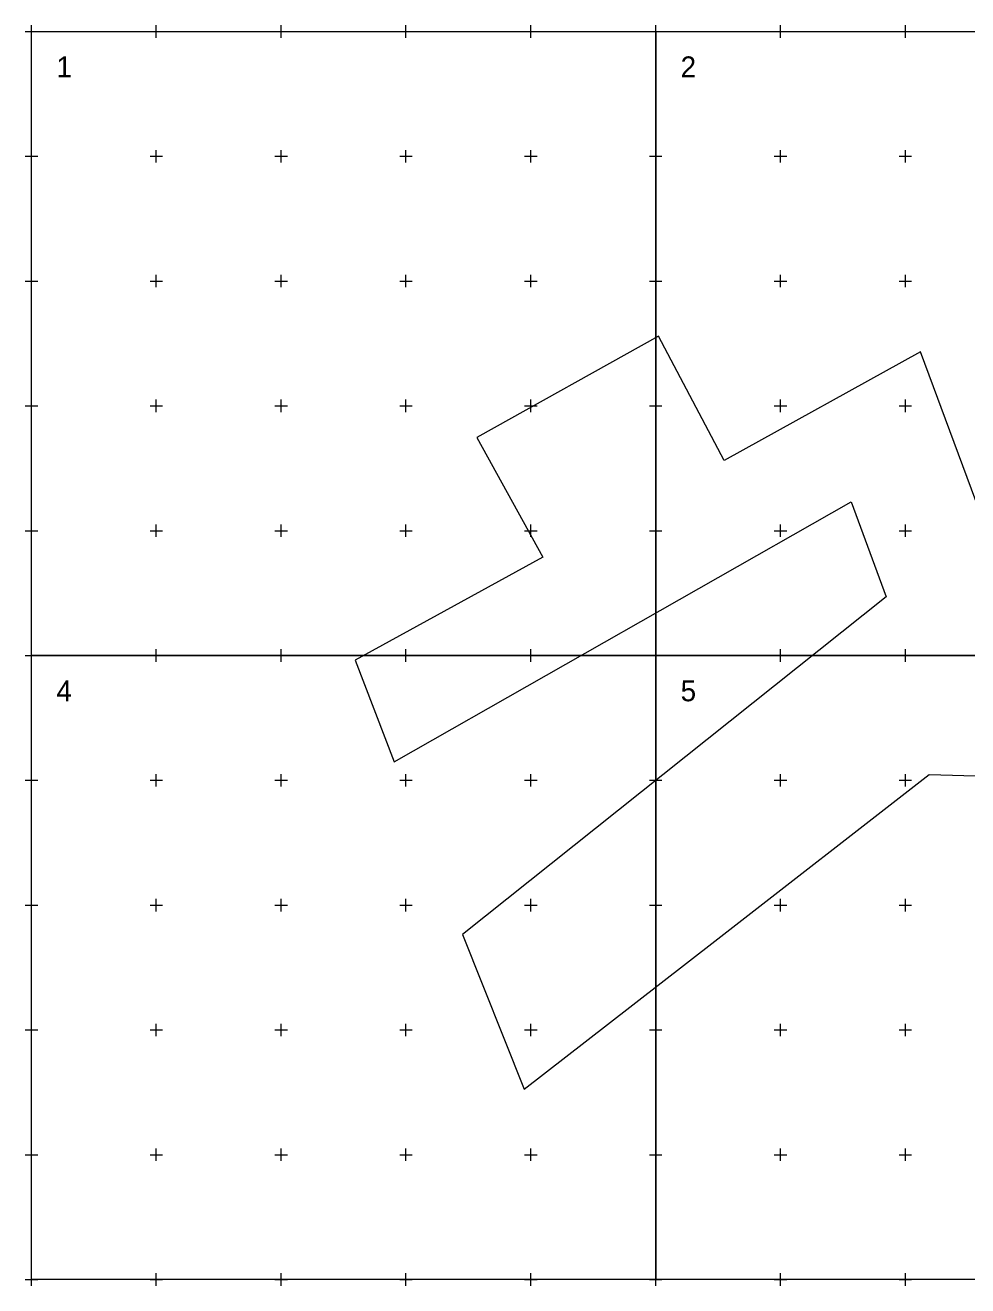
# Model space of a CAD drawing. Header units: metres. Extents: x 247 to 1002, y 13998 to 14502.
# Drawn here: x 247 to 625, y 13998 to 14502 of the extents above; entities that cross this region are included whole.
import ezdxf
from ezdxf.enums import TextEntityAlignment as Align

# ---------------------------------------------------------------- set-up
doc = ezdxf.new("R2010")
doc.units = ezdxf.units.M
doc.header["$MEASUREMENT"] = 0
for name, color, linetype, lineweight in [('Граница заказа', 7, 'Continuous', 25), ('Координатные кресты', 7, 'Continuous', 25), ('Подписи рамок', 7, 'Continuous', 25), ('Рамки', 7, 'Continuous', 25)]:
    doc.layers.add(name, color=color, linetype=linetype, lineweight=lineweight)
doc.styles.add('Style-RUSSIAN_1251 I 0.00000', font='RUSSIAN_1251.shx')

# ---------------------------------------------------------------- blocks, each defined once
blk = doc.blocks.new('KREST')
at = {"layer": 'Координатные кресты', "color": 251, "linetype": 'Continuous', "lineweight": 9}
for p, q in [((-2.5, 0), (2.5, 0)), ((0, -2.5), (0, 2.5))]:
    blk.add_line(p, q, dxfattribs=at)
blk = doc.blocks.new('KREST_1')
at = {"layer": 'Координатные кресты', "color": 251, "linetype": 'Continuous', "lineweight": 9}
for p, q in [((-2.5, 0), (2.5, 0)), ((0, -2.5), (0, 2.5))]:
    blk.add_line(p, q, dxfattribs=at)
blk = doc.blocks.new('KREST_2')
at = {"layer": 'Координатные кресты', "color": 251, "linetype": 'Continuous', "lineweight": 9}
for p, q in [((-2.5, 0), (2.5, 0)), ((0, -2.5), (0, 2.5))]:
    blk.add_line(p, q, dxfattribs=at)
blk = doc.blocks.new('KREST_3')
at = {"layer": 'Координатные кресты', "color": 251, "linetype": 'Continuous', "lineweight": 9}
for p, q in [((-2.5, 0), (2.5, 0)), ((0, -2.5), (0, 2.5))]:
    blk.add_line(p, q, dxfattribs=at)
blk = doc.blocks.new('KREST_4')
at = {"layer": 'Координатные кресты', "color": 251, "linetype": 'Continuous', "lineweight": 9}
for p, q in [((-2.5, 0), (2.5, 0)), ((0, -2.5), (0, 2.5))]:
    blk.add_line(p, q, dxfattribs=at)
blk = doc.blocks.new('KREST_5')
at = {"layer": 'Координатные кресты', "color": 251, "linetype": 'Continuous', "lineweight": 9}
for p, q in [((-2.5, 0), (2.5, 0)), ((0, -2.5), (0, 2.5))]:
    blk.add_line(p, q, dxfattribs=at)
blk = doc.blocks.new('KREST_6')
at = {"layer": 'Координатные кресты', "color": 251, "linetype": 'Continuous', "lineweight": 9}
for p, q in [((-2.5, 0), (2.5, 0)), ((0, -2.5), (0, 2.5))]:
    blk.add_line(p, q, dxfattribs=at)
blk = doc.blocks.new('KREST_7')
at = {"layer": 'Координатные кресты', "color": 251, "linetype": 'Continuous', "lineweight": 9}
for p, q in [((-2.5, 0), (2.5, 0)), ((0, -2.5), (0, 2.5))]:
    blk.add_line(p, q, dxfattribs=at)
blk = doc.blocks.new('KREST_8')
at = {"layer": 'Координатные кресты', "color": 251, "linetype": 'Continuous', "lineweight": 9}
for p, q in [((-2.5, 0), (2.5, 0)), ((0, -2.5), (0, 2.5))]:
    blk.add_line(p, q, dxfattribs=at)
blk = doc.blocks.new('KREST_9')
at = {"layer": 'Координатные кресты', "color": 251, "linetype": 'Continuous', "lineweight": 9}
for p, q in [((-2.5, 0), (2.5, 0)), ((0, -2.5), (0, 2.5))]:
    blk.add_line(p, q, dxfattribs=at)
blk = doc.blocks.new('KREST_10')
at = {"layer": 'Координатные кресты', "color": 251, "linetype": 'Continuous', "lineweight": 9}
for p, q in [((-2.5, 0), (2.5, 0)), ((0, -2.5), (0, 2.5))]:
    blk.add_line(p, q, dxfattribs=at)
blk = doc.blocks.new('KREST_11')
at = {"layer": 'Координатные кресты', "color": 251, "linetype": 'Continuous', "lineweight": 9}
for p, q in [((-2.5, 0), (2.5, 0)), ((0, -2.5), (0, 2.5))]:
    blk.add_line(p, q, dxfattribs=at)
blk = doc.blocks.new('KREST_12')
at = {"layer": 'Координатные кресты', "color": 251, "linetype": 'Continuous', "lineweight": 9}
for p, q in [((-2.5, 0), (2.5, 0)), ((0, -2.5), (0, 2.5))]:
    blk.add_line(p, q, dxfattribs=at)
blk = doc.blocks.new('KREST_13')
at = {"layer": 'Координатные кресты', "color": 251, "linetype": 'Continuous', "lineweight": 9}
for p, q in [((-2.5, 0), (2.5, 0)), ((0, -2.5), (0, 2.5))]:
    blk.add_line(p, q, dxfattribs=at)
blk = doc.blocks.new('KREST_14')
at = {"layer": 'Координатные кресты', "color": 251, "linetype": 'Continuous', "lineweight": 9}
for p, q in [((-2.5, 0), (2.5, 0)), ((0, -2.5), (0, 2.5))]:
    blk.add_line(p, q, dxfattribs=at)
blk = doc.blocks.new('KREST_15')
at = {"layer": 'Координатные кресты', "color": 251, "linetype": 'Continuous', "lineweight": 9}
for p, q in [((-2.5, 0), (2.5, 0)), ((0, -2.5), (0, 2.5))]:
    blk.add_line(p, q, dxfattribs=at)
blk = doc.blocks.new('KREST_16')
at = {"layer": 'Координатные кресты', "color": 251, "linetype": 'Continuous', "lineweight": 9}
for p, q in [((-2.5, 0), (2.5, 0)), ((0, -2.5), (0, 2.5))]:
    blk.add_line(p, q, dxfattribs=at)
blk = doc.blocks.new('KREST_17')
at = {"layer": 'Координатные кресты', "color": 251, "linetype": 'Continuous', "lineweight": 9}
for p, q in [((-2.5, 0), (2.5, 0)), ((0, -2.5), (0, 2.5))]:
    blk.add_line(p, q, dxfattribs=at)
blk = doc.blocks.new('KREST_18')
at = {"layer": 'Координатные кресты', "color": 251, "linetype": 'Continuous', "lineweight": 9}
for p, q in [((-2.5, 0), (2.5, 0)), ((0, -2.5), (0, 2.5))]:
    blk.add_line(p, q, dxfattribs=at)
blk = doc.blocks.new('KREST_19')
at = {"layer": 'Координатные кресты', "color": 251, "linetype": 'Continuous', "lineweight": 9}
for p, q in [((-2.5, 0), (2.5, 0)), ((0, -2.5), (0, 2.5))]:
    blk.add_line(p, q, dxfattribs=at)
blk = doc.blocks.new('KREST_20')
at = {"layer": 'Координатные кресты', "color": 251, "linetype": 'Continuous', "lineweight": 9}
for p, q in [((-2.5, 0), (2.5, 0)), ((0, -2.5), (0, 2.5))]:
    blk.add_line(p, q, dxfattribs=at)
blk = doc.blocks.new('KREST_21')
at = {"layer": 'Координатные кресты', "color": 251, "linetype": 'Continuous', "lineweight": 9}
for p, q in [((-2.5, 0), (2.5, 0)), ((0, -2.5), (0, 2.5))]:
    blk.add_line(p, q, dxfattribs=at)
blk = doc.blocks.new('KREST_22')
at = {"layer": 'Координатные кресты', "color": 251, "linetype": 'Continuous', "lineweight": 9}
for p, q in [((-2.5, 0), (2.5, 0)), ((0, -2.5), (0, 2.5))]:
    blk.add_line(p, q, dxfattribs=at)
blk = doc.blocks.new('KREST_23')
at = {"layer": 'Координатные кресты', "color": 251, "linetype": 'Continuous', "lineweight": 9}
for p, q in [((-2.5, 0), (2.5, 0)), ((0, -2.5), (0, 2.5))]:
    blk.add_line(p, q, dxfattribs=at)
blk = doc.blocks.new('KREST_24')
at = {"layer": 'Координатные кресты', "color": 251, "linetype": 'Continuous', "lineweight": 9}
for p, q in [((-2.5, 0), (2.5, 0)), ((0, -2.5), (0, 2.5))]:
    blk.add_line(p, q, dxfattribs=at)
blk = doc.blocks.new('KREST_25')
at = {"layer": 'Координатные кресты', "color": 251, "linetype": 'Continuous', "lineweight": 9}
for p, q in [((-2.5, 0), (2.5, 0)), ((0, -2.5), (0, 2.5))]:
    blk.add_line(p, q, dxfattribs=at)
blk = doc.blocks.new('KREST_26')
at = {"layer": 'Координатные кресты', "color": 251, "linetype": 'Continuous', "lineweight": 9}
for p, q in [((-2.5, 0), (2.5, 0)), ((0, -2.5), (0, 2.5))]:
    blk.add_line(p, q, dxfattribs=at)
blk = doc.blocks.new('KREST_27')
at = {"layer": 'Координатные кресты', "color": 251, "linetype": 'Continuous', "lineweight": 9}
for p, q in [((-2.5, 0), (2.5, 0)), ((0, -2.5), (0, 2.5))]:
    blk.add_line(p, q, dxfattribs=at)
blk = doc.blocks.new('KREST_28')
at = {"layer": 'Координатные кресты', "color": 251, "linetype": 'Continuous', "lineweight": 9}
for p, q in [((-2.5, 0), (2.5, 0)), ((0, -2.5), (0, 2.5))]:
    blk.add_line(p, q, dxfattribs=at)
blk = doc.blocks.new('KREST_29')
at = {"layer": 'Координатные кресты', "color": 251, "linetype": 'Continuous', "lineweight": 9}
for p, q in [((-2.5, 0), (2.5, 0)), ((0, -2.5), (0, 2.5))]:
    blk.add_line(p, q, dxfattribs=at)
blk = doc.blocks.new('KREST_30')
at = {"layer": 'Координатные кресты', "color": 251, "linetype": 'Continuous', "lineweight": 9}
for p, q in [((-2.5, 0), (2.5, 0)), ((0, -2.5), (0, 2.5))]:
    blk.add_line(p, q, dxfattribs=at)
blk = doc.blocks.new('KREST_31')
at = {"layer": 'Координатные кресты', "color": 251, "linetype": 'Continuous', "lineweight": 9}
for p, q in [((-2.5, 0), (2.5, 0)), ((0, -2.5), (0, 2.5))]:
    blk.add_line(p, q, dxfattribs=at)
blk = doc.blocks.new('KREST_32')
at = {"layer": 'Координатные кресты', "color": 251, "linetype": 'Continuous', "lineweight": 9}
for p, q in [((-2.5, 0), (2.5, 0)), ((0, -2.5), (0, 2.5))]:
    blk.add_line(p, q, dxfattribs=at)
blk = doc.blocks.new('KREST_33')
at = {"layer": 'Координатные кресты', "color": 251, "linetype": 'Continuous', "lineweight": 9}
for p, q in [((-2.5, 0), (2.5, 0)), ((0, -2.5), (0, 2.5))]:
    blk.add_line(p, q, dxfattribs=at)
blk = doc.blocks.new('KREST_34')
at = {"layer": 'Координатные кресты', "color": 251, "linetype": 'Continuous', "lineweight": 9}
for p, q in [((-2.5, 0), (2.5, 0)), ((0, -2.5), (0, 2.5))]:
    blk.add_line(p, q, dxfattribs=at)
blk = doc.blocks.new('KREST_35')
at = {"layer": 'Координатные кресты', "color": 251, "linetype": 'Continuous', "lineweight": 9}
for p, q in [((-2.5, 0), (2.5, 0)), ((0, -2.5), (0, 2.5))]:
    blk.add_line(p, q, dxfattribs=at)
blk = doc.blocks.new('KREST_36')
at = {"layer": 'Координатные кресты', "color": 251, "linetype": 'Continuous', "lineweight": 9}
for p, q in [((-2.5, 0), (2.5, 0)), ((0, -2.5), (0, 2.5))]:
    blk.add_line(p, q, dxfattribs=at)
blk = doc.blocks.new('KREST_37')
at = {"layer": 'Координатные кресты', "color": 251, "linetype": 'Continuous', "lineweight": 9}
for p, q in [((-2.5, 0), (2.5, 0)), ((0, -2.5), (0, 2.5))]:
    blk.add_line(p, q, dxfattribs=at)
blk = doc.blocks.new('KREST_38')
at = {"layer": 'Координатные кресты', "color": 251, "linetype": 'Continuous', "lineweight": 9}
for p, q in [((-2.5, 0), (2.5, 0)), ((0, -2.5), (0, 2.5))]:
    blk.add_line(p, q, dxfattribs=at)
blk = doc.blocks.new('KREST_39')
at = {"layer": 'Координатные кресты', "color": 251, "linetype": 'Continuous', "lineweight": 9}
for p, q in [((-2.5, 0), (2.5, 0)), ((0, -2.5), (0, 2.5))]:
    blk.add_line(p, q, dxfattribs=at)
blk = doc.blocks.new('KREST_40')
at = {"layer": 'Координатные кресты', "color": 251, "linetype": 'Continuous', "lineweight": 9}
for p, q in [((-2.5, 0), (2.5, 0)), ((0, -2.5), (0, 2.5))]:
    blk.add_line(p, q, dxfattribs=at)
blk = doc.blocks.new('KREST_41')
at = {"layer": 'Координатные кресты', "color": 251, "linetype": 'Continuous', "lineweight": 9}
for p, q in [((-2.5, 0), (2.5, 0)), ((0, -2.5), (0, 2.5))]:
    blk.add_line(p, q, dxfattribs=at)
blk = doc.blocks.new('KREST_42')
at = {"layer": 'Координатные кресты', "color": 251, "linetype": 'Continuous', "lineweight": 9}
for p, q in [((-2.5, 0), (2.5, 0)), ((0, -2.5), (0, 2.5))]:
    blk.add_line(p, q, dxfattribs=at)
blk = doc.blocks.new('KREST_43')
at = {"layer": 'Координатные кресты', "color": 251, "linetype": 'Continuous', "lineweight": 9}
for p, q in [((-2.5, 0), (2.5, 0)), ((0, -2.5), (0, 2.5))]:
    blk.add_line(p, q, dxfattribs=at)
blk = doc.blocks.new('KREST_44')
at = {"layer": 'Координатные кресты', "color": 251, "linetype": 'Continuous', "lineweight": 9}
for p, q in [((-2.5, 0), (2.5, 0)), ((0, -2.5), (0, 2.5))]:
    blk.add_line(p, q, dxfattribs=at)
blk = doc.blocks.new('KREST_45')
at = {"layer": 'Координатные кресты', "color": 251, "linetype": 'Continuous', "lineweight": 9}
for p, q in [((-2.5, 0), (2.5, 0)), ((0, -2.5), (0, 2.5))]:
    blk.add_line(p, q, dxfattribs=at)
blk = doc.blocks.new('KREST_46')
at = {"layer": 'Координатные кресты', "color": 251, "linetype": 'Continuous', "lineweight": 9}
for p, q in [((-2.5, 0), (2.5, 0)), ((0, -2.5), (0, 2.5))]:
    blk.add_line(p, q, dxfattribs=at)
blk = doc.blocks.new('KREST_47')
at = {"layer": 'Координатные кресты', "color": 251, "linetype": 'Continuous', "lineweight": 9}
for p, q in [((-2.5, 0), (2.5, 0)), ((0, -2.5), (0, 2.5))]:
    blk.add_line(p, q, dxfattribs=at)
blk = doc.blocks.new('KREST_96')
at = {"layer": 'Координатные кресты', "color": 251, "linetype": 'Continuous', "lineweight": 9}
for p, q in [((-2.5, 0), (2.5, 0)), ((0, -2.5), (0, 2.5))]:
    blk.add_line(p, q, dxfattribs=at)
blk = doc.blocks.new('KREST_97')
at = {"layer": 'Координатные кресты', "color": 251, "linetype": 'Continuous', "lineweight": 9}
for p, q in [((-2.5, 0), (2.5, 0)), ((0, -2.5), (0, 2.5))]:
    blk.add_line(p, q, dxfattribs=at)
blk = doc.blocks.new('KREST_98')
at = {"layer": 'Координатные кресты', "color": 251, "linetype": 'Continuous', "lineweight": 9}
for p, q in [((-2.5, 0), (2.5, 0)), ((0, -2.5), (0, 2.5))]:
    blk.add_line(p, q, dxfattribs=at)
blk = doc.blocks.new('KREST_99')
at = {"layer": 'Координатные кресты', "color": 251, "linetype": 'Continuous', "lineweight": 9}
for p, q in [((-2.5, 0), (2.5, 0)), ((0, -2.5), (0, 2.5))]:
    blk.add_line(p, q, dxfattribs=at)
blk = doc.blocks.new('KREST_100')
at = {"layer": 'Координатные кресты', "color": 251, "linetype": 'Continuous', "lineweight": 9}
for p, q in [((-2.5, 0), (2.5, 0)), ((0, -2.5), (0, 2.5))]:
    blk.add_line(p, q, dxfattribs=at)
blk = doc.blocks.new('KREST_101')
at = {"layer": 'Координатные кресты', "color": 251, "linetype": 'Continuous', "lineweight": 9}
for p, q in [((-2.5, 0), (2.5, 0)), ((0, -2.5), (0, 2.5))]:
    blk.add_line(p, q, dxfattribs=at)
blk = doc.blocks.new('KREST_102')
at = {"layer": 'Координатные кресты', "color": 251, "linetype": 'Continuous', "lineweight": 9}
for p, q in [((-2.5, 0), (2.5, 0)), ((0, -2.5), (0, 2.5))]:
    blk.add_line(p, q, dxfattribs=at)
blk = doc.blocks.new('KREST_103')
at = {"layer": 'Координатные кресты', "color": 251, "linetype": 'Continuous', "lineweight": 9}
for p, q in [((-2.5, 0), (2.5, 0)), ((0, -2.5), (0, 2.5))]:
    blk.add_line(p, q, dxfattribs=at)
blk = doc.blocks.new('KREST_104')
at = {"layer": 'Координатные кресты', "color": 251, "linetype": 'Continuous', "lineweight": 9}
for p, q in [((-2.5, 0), (2.5, 0)), ((0, -2.5), (0, 2.5))]:
    blk.add_line(p, q, dxfattribs=at)
blk = doc.blocks.new('KREST_105')
at = {"layer": 'Координатные кресты', "color": 251, "linetype": 'Continuous', "lineweight": 9}
for p, q in [((-2.5, 0), (2.5, 0)), ((0, -2.5), (0, 2.5))]:
    blk.add_line(p, q, dxfattribs=at)
blk = doc.blocks.new('KREST_106')
at = {"layer": 'Координатные кресты', "color": 251, "linetype": 'Continuous', "lineweight": 9}
for p, q in [((-2.5, 0), (2.5, 0)), ((0, -2.5), (0, 2.5))]:
    blk.add_line(p, q, dxfattribs=at)
blk = doc.blocks.new('KREST_107')
at = {"layer": 'Координатные кресты', "color": 251, "linetype": 'Continuous', "lineweight": 9}
for p, q in [((-2.5, 0), (2.5, 0)), ((0, -2.5), (0, 2.5))]:
    blk.add_line(p, q, dxfattribs=at)
blk = doc.blocks.new('KREST_108')
at = {"layer": 'Координатные кресты', "color": 251, "linetype": 'Continuous', "lineweight": 9}
for p, q in [((-2.5, 0), (2.5, 0)), ((0, -2.5), (0, 2.5))]:
    blk.add_line(p, q, dxfattribs=at)
blk = doc.blocks.new('KREST_109')
at = {"layer": 'Координатные кресты', "color": 251, "linetype": 'Continuous', "lineweight": 9}
for p, q in [((-2.5, 0), (2.5, 0)), ((0, -2.5), (0, 2.5))]:
    blk.add_line(p, q, dxfattribs=at)
blk = doc.blocks.new('KREST_110')
at = {"layer": 'Координатные кресты', "color": 251, "linetype": 'Continuous', "lineweight": 9}
for p, q in [((-2.5, 0), (2.5, 0)), ((0, -2.5), (0, 2.5))]:
    blk.add_line(p, q, dxfattribs=at)
blk = doc.blocks.new('KREST_111')
at = {"layer": 'Координатные кресты', "color": 251, "linetype": 'Continuous', "lineweight": 9}
for p, q in [((-2.5, 0), (2.5, 0)), ((0, -2.5), (0, 2.5))]:
    blk.add_line(p, q, dxfattribs=at)
blk = doc.blocks.new('KREST_112')
at = {"layer": 'Координатные кресты', "color": 251, "linetype": 'Continuous', "lineweight": 9}
for p, q in [((-2.5, 0), (2.5, 0)), ((0, -2.5), (0, 2.5))]:
    blk.add_line(p, q, dxfattribs=at)
blk = doc.blocks.new('KREST_113')
at = {"layer": 'Координатные кресты', "color": 251, "linetype": 'Continuous', "lineweight": 9}
for p, q in [((-2.5, 0), (2.5, 0)), ((0, -2.5), (0, 2.5))]:
    blk.add_line(p, q, dxfattribs=at)
blk = doc.blocks.new('KREST_114')
at = {"layer": 'Координатные кресты', "color": 251, "linetype": 'Continuous', "lineweight": 9}
for p, q in [((-2.5, 0), (2.5, 0)), ((0, -2.5), (0, 2.5))]:
    blk.add_line(p, q, dxfattribs=at)
blk = doc.blocks.new('KREST_115')
at = {"layer": 'Координатные кресты', "color": 251, "linetype": 'Continuous', "lineweight": 9}
for p, q in [((-2.5, 0), (2.5, 0)), ((0, -2.5), (0, 2.5))]:
    blk.add_line(p, q, dxfattribs=at)
blk = doc.blocks.new('KREST_116')
at = {"layer": 'Координатные кресты', "color": 251, "linetype": 'Continuous', "lineweight": 9}
for p, q in [((-2.5, 0), (2.5, 0)), ((0, -2.5), (0, 2.5))]:
    blk.add_line(p, q, dxfattribs=at)
blk = doc.blocks.new('KREST_117')
at = {"layer": 'Координатные кресты', "color": 251, "linetype": 'Continuous', "lineweight": 9}
for p, q in [((-2.5, 0), (2.5, 0)), ((0, -2.5), (0, 2.5))]:
    blk.add_line(p, q, dxfattribs=at)
blk = doc.blocks.new('KREST_118')
at = {"layer": 'Координатные кресты', "color": 251, "linetype": 'Continuous', "lineweight": 9}
for p, q in [((-2.5, 0), (2.5, 0)), ((0, -2.5), (0, 2.5))]:
    blk.add_line(p, q, dxfattribs=at)
blk = doc.blocks.new('KREST_119')
at = {"layer": 'Координатные кресты', "color": 251, "linetype": 'Continuous', "lineweight": 9}
for p, q in [((-2.5, 0), (2.5, 0)), ((0, -2.5), (0, 2.5))]:
    blk.add_line(p, q, dxfattribs=at)
blk = doc.blocks.new('KREST_120')
at = {"layer": 'Координатные кресты', "color": 251, "linetype": 'Continuous', "lineweight": 9}
for p, q in [((-2.5, 0), (2.5, 0)), ((0, -2.5), (0, 2.5))]:
    blk.add_line(p, q, dxfattribs=at)
blk = doc.blocks.new('KREST_121')
at = {"layer": 'Координатные кресты', "color": 251, "linetype": 'Continuous', "lineweight": 9}
for p, q in [((-2.5, 0), (2.5, 0)), ((0, -2.5), (0, 2.5))]:
    blk.add_line(p, q, dxfattribs=at)
blk = doc.blocks.new('KREST_122')
at = {"layer": 'Координатные кресты', "color": 251, "linetype": 'Continuous', "lineweight": 9}
for p, q in [((-2.5, 0), (2.5, 0)), ((0, -2.5), (0, 2.5))]:
    blk.add_line(p, q, dxfattribs=at)
blk = doc.blocks.new('KREST_123')
at = {"layer": 'Координатные кресты', "color": 251, "linetype": 'Continuous', "lineweight": 9}
for p, q in [((-2.5, 0), (2.5, 0)), ((0, -2.5), (0, 2.5))]:
    blk.add_line(p, q, dxfattribs=at)
blk = doc.blocks.new('KREST_124')
at = {"layer": 'Координатные кресты', "color": 251, "linetype": 'Continuous', "lineweight": 9}
for p, q in [((-2.5, 0), (2.5, 0)), ((0, -2.5), (0, 2.5))]:
    blk.add_line(p, q, dxfattribs=at)
blk = doc.blocks.new('KREST_125')
at = {"layer": 'Координатные кресты', "color": 251, "linetype": 'Continuous', "lineweight": 9}
for p, q in [((-2.5, 0), (2.5, 0)), ((0, -2.5), (0, 2.5))]:
    blk.add_line(p, q, dxfattribs=at)
blk = doc.blocks.new('KREST_126')
at = {"layer": 'Координатные кресты', "color": 251, "linetype": 'Continuous', "lineweight": 9}
for p, q in [((-2.5, 0), (2.5, 0)), ((0, -2.5), (0, 2.5))]:
    blk.add_line(p, q, dxfattribs=at)
blk = doc.blocks.new('KREST_127')
at = {"layer": 'Координатные кресты', "color": 251, "linetype": 'Continuous', "lineweight": 9}
for p, q in [((-2.5, 0), (2.5, 0)), ((0, -2.5), (0, 2.5))]:
    blk.add_line(p, q, dxfattribs=at)
blk = doc.blocks.new('KREST_128')
at = {"layer": 'Координатные кресты', "color": 251, "linetype": 'Continuous', "lineweight": 9}
for p, q in [((-2.5, 0), (2.5, 0)), ((0, -2.5), (0, 2.5))]:
    blk.add_line(p, q, dxfattribs=at)
blk = doc.blocks.new('KREST_129')
at = {"layer": 'Координатные кресты', "color": 251, "linetype": 'Continuous', "lineweight": 9}
for p, q in [((-2.5, 0), (2.5, 0)), ((0, -2.5), (0, 2.5))]:
    blk.add_line(p, q, dxfattribs=at)
blk = doc.blocks.new('KREST_130')
at = {"layer": 'Координатные кресты', "color": 251, "linetype": 'Continuous', "lineweight": 9}
for p, q in [((-2.5, 0), (2.5, 0)), ((0, -2.5), (0, 2.5))]:
    blk.add_line(p, q, dxfattribs=at)
blk = doc.blocks.new('KREST_131')
at = {"layer": 'Координатные кресты', "color": 251, "linetype": 'Continuous', "lineweight": 9}
for p, q in [((-2.5, 0), (2.5, 0)), ((0, -2.5), (0, 2.5))]:
    blk.add_line(p, q, dxfattribs=at)
blk = doc.blocks.new('KREST_132')
at = {"layer": 'Координатные кресты', "color": 251, "linetype": 'Continuous', "lineweight": 9}
for p, q in [((-2.5, 0), (2.5, 0)), ((0, -2.5), (0, 2.5))]:
    blk.add_line(p, q, dxfattribs=at)
blk = doc.blocks.new('KREST_133')
at = {"layer": 'Координатные кресты', "color": 251, "linetype": 'Continuous', "lineweight": 9}
for p, q in [((-2.5, 0), (2.5, 0)), ((0, -2.5), (0, 2.5))]:
    blk.add_line(p, q, dxfattribs=at)
blk = doc.blocks.new('KREST_134')
at = {"layer": 'Координатные кресты', "color": 251, "linetype": 'Continuous', "lineweight": 9}
for p, q in [((-2.5, 0), (2.5, 0)), ((0, -2.5), (0, 2.5))]:
    blk.add_line(p, q, dxfattribs=at)
blk = doc.blocks.new('KREST_135')
at = {"layer": 'Координатные кресты', "color": 251, "linetype": 'Continuous', "lineweight": 9}
for p, q in [((-2.5, 0), (2.5, 0)), ((0, -2.5), (0, 2.5))]:
    blk.add_line(p, q, dxfattribs=at)

msp = doc.modelspace()

# ---------------------------------------------------------------- linework, layer by layer
at = {"layer": 'Граница заказа', "color": 251, "linetype": 'Continuous', "lineweight": 9, "flags": 128}
msp.add_lwpolyline([(852.308, 14406.766), (824.452, 14441.182), (785.155, 14411.462), (634.709, 14294.349), (606.046, 14371.66), (527.412, 14328.179), (501.156, 14377.897), (428.418, 14337.398), (454.776, 14289.329), (379.663, 14248.143), (395.242, 14207.374), (578.29, 14311.568), (592.293, 14273.554), (422.575, 14138.235), (447.352, 14076.233), (480.725, 14102.173), (523.729, 14135.599), (609.547, 14202.303), (632.714, 14201.697), (696.953, 14216.611), (738.192, 14315.779), (787.682, 14354.458), (852.308, 14406.766)], dxfattribs=at)
at = {"layer": 'Рамки', "color": 251, "linetype": 'Continuous', "lineweight": 9, "flags": 128}
for points in [[(250, 14250), (250, 14500), (500, 14500), (500, 14250), (250, 14250)], [(500, 14250), (500, 14500), (750, 14500), (750, 14250), (500, 14250)], [(250, 14000), (250, 14250), (500, 14250), (500, 14000), (250, 14000)], [(500, 14000), (500, 14250), (750, 14250), (750, 14000), (500, 14000)]]:
    msp.add_lwpolyline(points, dxfattribs=at)

# ---------------------------------------------------------------- block references
at = {"layer": 'Координатные кресты', "color": 251, "linetype": 'Continuous', "lineweight": 9}
for name, p in [('KREST_5', (250, 14500)), ('KREST_11', (300, 14500)), ('KREST_17', (350, 14500)), ('KREST_23', (400, 14500)), ('KREST_29', (450, 14500)), ('KREST_35', (500, 14500)), ('KREST_41', (550, 14500)), ('KREST_47', (600, 14500)), ('KREST_4', (250, 14450)), ('KREST_10', (300, 14450)), ('KREST_16', (350, 14450)), ('KREST_22', (400, 14450)), ('KREST_28', (450, 14450)), ('KREST_34', (500, 14450)), ('KREST_40', (550, 14450)), ('KREST_46', (600, 14450)), ('KREST_3', (250, 14400)), ('KREST_9', (300, 14400)), ('KREST_15', (350, 14400)), ('KREST_21', (400, 14400)), ('KREST_27', (450, 14400)), ('KREST_33', (500, 14400)), ('KREST_39', (550, 14400)), ('KREST_45', (600, 14400)), ('KREST_2', (250, 14350)), ('KREST_8', (300, 14350)), ('KREST_14', (350, 14350)), ('KREST_20', (400, 14350)), ('KREST_26', (450, 14350)), ('KREST_32', (500, 14350)), ('KREST_38', (550, 14350)), ('KREST_44', (600, 14350)), ('KREST_1', (250, 14300)), ('KREST_7', (300, 14300)), ('KREST_13', (350, 14300)), ('KREST_19', (400, 14300)), ('KREST_25', (450, 14300)), ('KREST_31', (500, 14300)), ('KREST_37', (550, 14300)), ('KREST_43', (600, 14300)), ('KREST', (250, 14250)), ('KREST_6', (300, 14250)), ('KREST_12', (350, 14250)), ('KREST_18', (400, 14250)), ('KREST_24', (450, 14250)), ('KREST_30', (500, 14250)), ('KREST_36', (550, 14250)), ('KREST_42', (600, 14250)), ('KREST_100', (250, 14200)), ('KREST_105', (300, 14200)), ('KREST_110', (350, 14200)), ('KREST_115', (400, 14200)), ('KREST_120', (450, 14200)), ('KREST_125', (500, 14200)), ('KREST_130', (550, 14200)), ('KREST_135', (600, 14200)), ('KREST_99', (250, 14150)), ('KREST_104', (300, 14150)), ('KREST_109', (350, 14150)), ('KREST_114', (400, 14150)), ('KREST_119', (450, 14150)), ('KREST_124', (500, 14150)), ('KREST_129', (550, 14150)), ('KREST_134', (600, 14150)), ('KREST_98', (250, 14100)), ('KREST_103', (300, 14100)), ('KREST_108', (350, 14100)), ('KREST_113', (400, 14100)), ('KREST_118', (450, 14100)), ('KREST_123', (500, 14100)), ('KREST_128', (550, 14100)), ('KREST_133', (600, 14100)), ('KREST_97', (250, 14050)), ('KREST_102', (300, 14050)), ('KREST_107', (350, 14050)), ('KREST_112', (400, 14050)), ('KREST_117', (450, 14050)), ('KREST_122', (500, 14050)), ('KREST_127', (550, 14050)), ('KREST_132', (600, 14050)), ('KREST_96', (250, 14000)), ('KREST_101', (300, 14000)), ('KREST_106', (350, 14000)), ('KREST_111', (400, 14000)), ('KREST_116', (450, 14000)), ('KREST_121', (500, 14000)), ('KREST_126', (550, 14000)), ('KREST_131', (600, 14000))]:
    msp.add_blockref(name, p, dxfattribs=at)

# ---------------------------------------------------------------- texts
at = {"layer": 'Подписи рамок', "color": 251, "linetype": 'Continuous', "lineweight": 9, "style": 'Style-RUSSIAN_1251 I 0.00000'}
for s, p in [('1', (260, 14490)), ('2', (510, 14490)), ('4', (260, 14240)), ('5', (510, 14240))]:
    msp.add_text(s, height=8.333, dxfattribs=at).set_placement(p, align=Align.TOP_LEFT)

doc.saveas('drawing.dxf')
